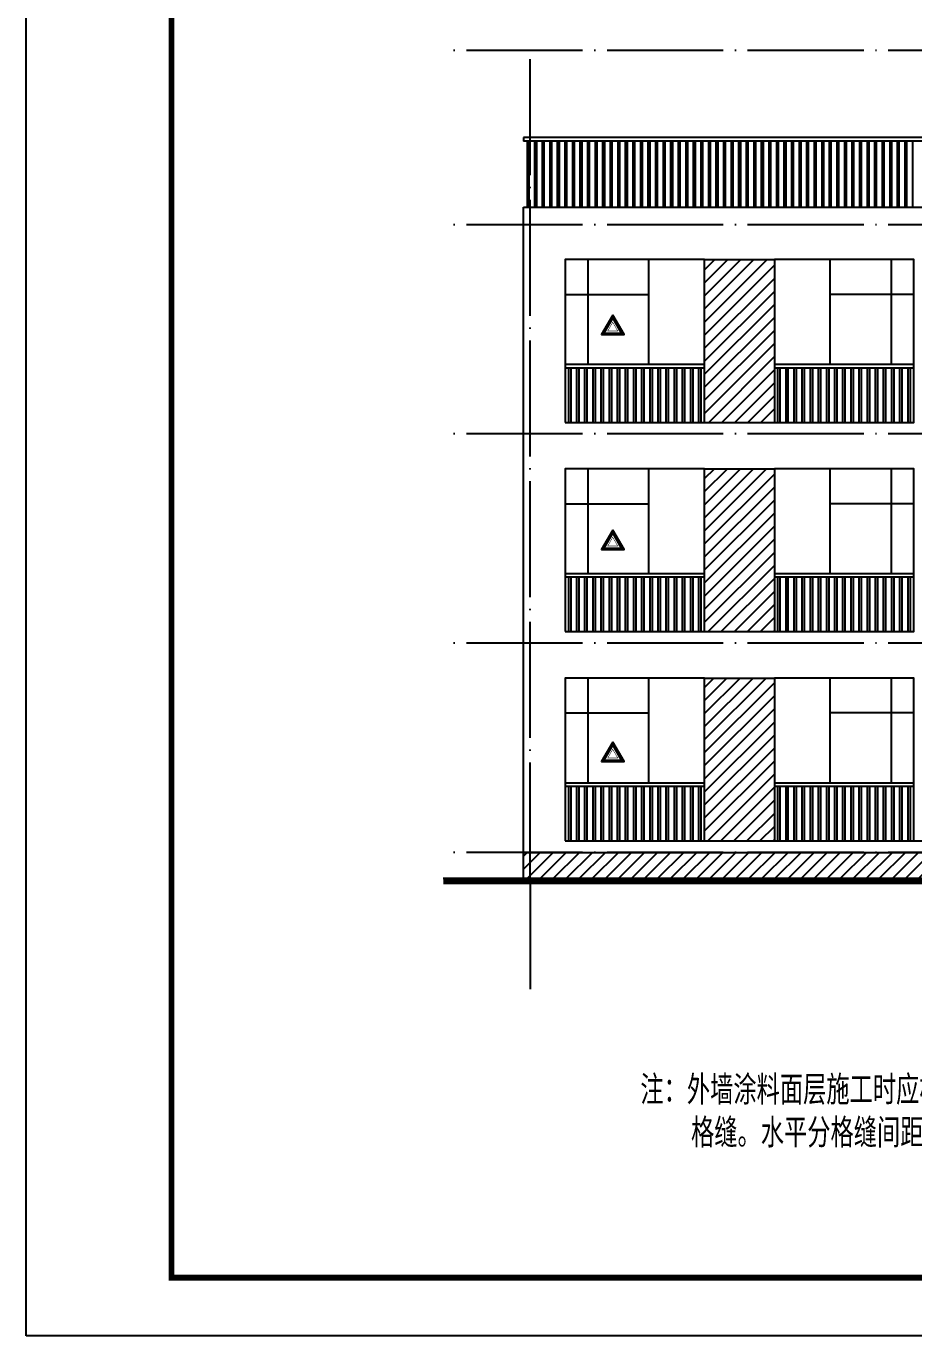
# Model space of a CAD drawing. Extents: x -695846 to 822170, y -413475 to 397179.
# Drawn here: x 335420 to 350696, y -67509 to -44976 of the extents above; entities that cross this region are included whole.
import ezdxf

# ---------------------------------------------------------------- set-up
doc = ezdxf.new("R2010")
doc.units = 0
doc.header["$LTSCALE"] = 1000
doc.header["$MEASUREMENT"] = 0
doc.linetypes.add('DOTE', pattern=[2.42, 2, -0.2, 0.02, -0.2])
for name, color, linetype in [('A-立面阳台栏杆', 157, 'Continuous'), ('AXIS', 3, 'Continuous'), ('BALCONY', 6, 'Continuous'), ('DOTE', 1, 'DOTE'), ('T-图框-175', 175, 'Continuous'), ('WINDOW', 4, 'Continuous')]:
    doc.layers.add(name, color=color, linetype=linetype)
doc.styles.add('_HZTXT', font='txt.shx', dxfattribs={"width": 0.8, "bigfont": 'HZTXT.shx'})
pattern_1 = [(45, (-271122.94, -298971.56), (-112.2532, 112.2532), [])]

# ---------------------------------------------------------------- blocks, each defined once
blk = doc.blocks.new('A$C41DF7C9F')
h = blk.add_hatch(color=1)
h.paths.add_polyline_path([(779, 1350), (0, 0), (1559, 0)])
h.paths.add_polyline_path([(779, 1150), (1386, 100), (173, 100)], flags=16)
at = {"color": 1}
for points in [[(779, 1350), (0, 0), (1559, 0)], [(779, 1150), (173, 100), (1386, 100)]]:
    blk.add_lwpolyline(points, close=True, dxfattribs=at)
at = {"color": 1, "const_width": 35}
blk.add_lwpolyline([(779, 850), (433, 250), (1126, 250)], close=True, dxfattribs=at)

msp = doc.modelspace()

# ---------------------------------------------------------------- hatches: boundary and pattern name
h = msp.add_hatch()
h.set_pattern_fill('ANSI31', color=8, scale=100)
h.set_pattern_definition(pattern_1)
h.paths.add_polyline_path([(348296, -48992), (347096, -48992), (347096, -51792), (348296, -51792)])
h = msp.add_hatch()
h.set_pattern_fill('ANSI31', color=8, scale=100)
h.set_pattern_definition(pattern_1)
h.paths.add_polyline_path([(347096, -55392), (348296, -55392), (348296, -52592), (347096, -52592)])
h = msp.add_hatch()
h.set_pattern_fill('ANSI31', color=8, scale=100)
h.set_pattern_definition(pattern_1)
h.paths.add_polyline_path([(348296, -56192), (347096, -56192), (347096, -58992), (348296, -58992)])
h = msp.add_hatch()
h.set_pattern_fill('ANSI31', color=8, scale=100)
h.set_pattern_definition([(45, (-173228.16, -298971.56), (-112.2532, 112.2532), [])])
h.paths.add_polyline_path([(372776, -59642), (372776, -59492), (373496, -59492), (373496, -59192), (343976, -59192), (343976, -59642)])

# ---------------------------------------------------------------- linework, layer by layer
for p, q in [((343976, -59642), (343976, -48092)), ((381296, -59642), (342596, -59642))]:
    msp.add_line(p, q)
at = {"color": 8}
for p, q in [((349946, -58992), (351896, -58992)), ((343976, -59192), (373496, -59192))]:
    msp.add_line(p, q, dxfattribs=at)
msp.add_lwpolyline([(343976, -48092), (379916, -48092)])
for points in [[(344696, -51792), (347096, -51792), (347096, -48992), (344696, -48992)], [(348296, -51792), (350696, -51792), (350696, -48992), (348296, -48992)], [(344696, -55392), (347096, -55392), (347096, -52592), (344696, -52592)], [(348296, -55392), (350696, -55392), (350696, -52592), (348296, -52592)], [(344696, -58992), (347096, -58992), (347096, -56192), (344696, -56192)], [(348296, -58992), (350696, -58992), (350696, -56192), (348296, -56192)]]:
    msp.add_lwpolyline(points, close=True)
for points in [[(347096, -48992), (348296, -48992)], [(347096, -51792), (348296, -51792)], [(347096, -52592), (348296, -52592)], [(347096, -55392), (348296, -55392)], [(347096, -56192), (348296, -56192)], [(347096, -58992), (348296, -58992)]]:
    msp.add_lwpolyline(points, dxfattribs=at)
at = {"const_width": 100}
msp.add_lwpolyline([(381296, -59692), (342596, -59692)], dxfattribs=at)
at = {"layer": 'A-立面阳台栏杆'}
for p, q in [((343976, -46892), (343976, -46952)), ((344696, -50792), (347096, -50792)), ((344696, -50852), (347096, -50852)), ((348296, -50792), (350696, -50792)), ((348296, -50852), (350696, -50852)), ((344696, -54392), (347096, -54392)), ((344696, -54452), (347096, -54452)), ((348296, -54392), (350696, -54392)), ((348296, -54452), (350696, -54452)), ((344696, -57992), (347096, -57992)), ((344696, -58052), (347096, -58052)), ((348296, -57992), (350696, -57992)), ((348296, -58052), (350696, -58052))]:
    msp.add_line(p, q, dxfattribs=at)
for points in [[(379916, -46892), (343976, -46892)], [(379916, -46952), (343976, -46952)], [(344046, -48092), (344046, -46952)], [(344076, -48092), (344076, -46952)], [(344176, -48092), (344176, -46952)], [(344206, -48092), (344206, -46952)], [(344306, -48092), (344306, -46952)], [(344336, -48092), (344336, -46952)], [(344436, -48092), (344436, -46952)], [(344466, -48092), (344466, -46952)], [(344566, -48092), (344566, -46952)], [(344596, -48092), (344596, -46952)], [(344696, -48092), (344696, -46952)], [(344726, -48092), (344726, -46952)], [(344826, -48092), (344826, -46952)], [(344856, -48092), (344856, -46952)], [(344956, -48092), (344956, -46952)], [(344986, -48092), (344986, -46952)], [(345086, -48092), (345086, -46952)], [(345116, -48092), (345116, -46952)], [(345216, -48092), (345216, -46952)], [(345246, -48092), (345246, -46952)], [(345346, -48092), (345346, -46952)], [(345376, -48092), (345376, -46952)], [(345476, -48092), (345476, -46952)], [(345506, -48092), (345506, -46952)], [(345606, -48092), (345606, -46952)], [(345636, -48092), (345636, -46952)], [(345736, -48092), (345736, -46952)], [(345766, -48092), (345766, -46952)], [(345866, -48092), (345866, -46952)], [(345896, -48092), (345896, -46952)], [(345996, -48092), (345996, -46952)], [(346026, -48092), (346026, -46952)], [(346126, -48092), (346126, -46952)], [(346156, -48092), (346156, -46952)], [(346256, -48092), (346256, -46952)], [(346286, -48092), (346286, -46952)], [(346386, -48092), (346386, -46952)], [(346416, -48092), (346416, -46952)], [(346516, -48092), (346516, -46952)], [(346546, -48092), (346546, -46952)], [(346646, -48092), (346646, -46952)], [(346676, -48092), (346676, -46952)], [(346776, -48092), (346776, -46952)], [(346806, -48092), (346806, -46952)], [(346906, -48092), (346906, -46952)], [(346936, -48092), (346936, -46952)], [(347036, -48092), (347036, -46952)], [(347066, -48092), (347066, -46952)], [(347166, -48092), (347166, -46952)], [(347196, -48092), (347196, -46952)], [(347296, -48092), (347296, -46952)], [(347326, -48092), (347326, -46952)], [(347426, -48092), (347426, -46952)], [(347456, -48092), (347456, -46952)], [(347556, -48092), (347556, -46952)], [(347586, -48092), (347586, -46952)], [(347686, -48092), (347686, -46952)], [(347716, -48092), (347716, -46952)], [(347816, -48092), (347816, -46952)], [(347846, -48092), (347846, -46952)], [(347946, -48092), (347946, -46952)], [(347976, -48092), (347976, -46952)], [(348076, -48092), (348076, -46952)], [(348106, -48092), (348106, -46952)], [(348206, -48092), (348206, -46952)], [(348236, -48092), (348236, -46952)], [(348336, -48092), (348336, -46952)], [(348366, -48092), (348366, -46952)], [(348466, -48092), (348466, -46952)], [(348496, -48092), (348496, -46952)], [(348596, -48092), (348596, -46952)], [(348626, -48092), (348626, -46952)], [(348726, -48092), (348726, -46952)], [(348756, -48092), (348756, -46952)], [(348856, -48092), (348856, -46952)], [(348886, -48092), (348886, -46952)], [(348986, -48092), (348986, -46952)], [(349016, -48092), (349016, -46952)], [(349116, -48092), (349116, -46952)], [(349146, -48092), (349146, -46952)], [(349246, -48092), (349246, -46952)], [(349276, -48092), (349276, -46952)], [(349376, -48092), (349376, -46952)], [(349406, -48092), (349406, -46952)], [(349506, -48092), (349506, -46952)], [(349536, -48092), (349536, -46952)], [(349636, -48092), (349636, -46952)], [(349666, -48092), (349666, -46952)], [(349766, -48092), (349766, -46952)], [(349796, -48092), (349796, -46952)], [(349896, -48092), (349896, -46952)], [(349926, -48092), (349926, -46952)], [(350026, -48092), (350026, -46952)], [(350056, -48092), (350056, -46952)], [(350156, -48092), (350156, -46952)], [(350186, -48092), (350186, -46952)], [(350286, -48092), (350286, -46952)], [(350316, -48092), (350316, -46952)], [(350416, -48092), (350416, -46952)], [(350446, -48092), (350446, -46952)], [(350546, -48092), (350546, -46952)], [(350576, -48092), (350576, -46952)], [(350676, -48092), (350676, -46952)], [(344756, -51792), (344756, -50852)], [(344796, -51792), (344796, -50852)], [(344896, -51792), (344896, -50852)], [(344936, -51792), (344936, -50852)], [(345036, -51792), (345036, -50852)], [(345076, -51792), (345076, -50852)], [(345176, -51792), (345176, -50852)], [(345216, -51792), (345216, -50852)], [(345316, -51792), (345316, -50852)], [(345356, -51792), (345356, -50852)], [(345456, -51792), (345456, -50852)], [(345496, -51792), (345496, -50852)], [(345596, -51792), (345596, -50852)], [(345636, -51792), (345636, -50852)], [(345736, -51792), (345736, -50852)], [(345776, -51792), (345776, -50852)], [(345876, -51792), (345876, -50852)], [(345916, -51792), (345916, -50852)], [(346016, -51792), (346016, -50852)], [(346056, -51792), (346056, -50852)], [(346156, -51792), (346156, -50852)], [(346196, -51792), (346196, -50852)], [(346296, -51792), (346296, -50852)], [(346336, -51792), (346336, -50852)], [(346436, -51792), (346436, -50852)], [(346476, -51792), (346476, -50852)], [(346576, -51792), (346576, -50852)], [(346616, -51792), (346616, -50852)], [(346716, -51792), (346716, -50852)], [(346756, -51792), (346756, -50852)], [(346856, -51792), (346856, -50852)], [(346896, -51792), (346896, -50852)], [(346996, -51792), (346996, -50852)], [(347036, -51792), (347036, -50852)], [(348356, -51792), (348356, -50852)], [(348396, -51792), (348396, -50852)], [(348496, -51792), (348496, -50852)], [(348536, -51792), (348536, -50852)], [(348636, -51792), (348636, -50852)], [(348676, -51792), (348676, -50852)], [(348776, -51792), (348776, -50852)], [(348816, -51792), (348816, -50852)], [(348916, -51792), (348916, -50852)], [(348956, -51792), (348956, -50852)], [(349056, -51792), (349056, -50852)], [(349096, -51792), (349096, -50852)], [(349196, -51792), (349196, -50852)], [(349236, -51792), (349236, -50852)], [(349336, -51792), (349336, -50852)], [(349376, -51792), (349376, -50852)], [(349476, -51792), (349476, -50852)], [(349516, -51792), (349516, -50852)], [(349616, -51792), (349616, -50852)], [(349656, -51792), (349656, -50852)], [(349756, -51792), (349756, -50852)], [(349796, -51792), (349796, -50852)], [(349896, -51792), (349896, -50852)], [(349936, -51792), (349936, -50852)], [(350036, -51792), (350036, -50852)], [(350076, -51792), (350076, -50852)], [(350176, -51792), (350176, -50852)], [(350216, -51792), (350216, -50852)], [(350316, -51792), (350316, -50852)], [(350356, -51792), (350356, -50852)], [(350456, -51792), (350456, -50852)], [(350496, -51792), (350496, -50852)], [(350596, -51792), (350596, -50852)], [(350636, -51792), (350636, -50852)], [(344756, -55392), (344756, -54452)], [(344796, -55392), (344796, -54452)], [(344896, -55392), (344896, -54452)], [(344936, -55392), (344936, -54452)], [(345036, -55392), (345036, -54452)], [(345076, -55392), (345076, -54452)], [(345176, -55392), (345176, -54452)], [(345216, -55392), (345216, -54452)], [(345316, -55392), (345316, -54452)], [(345356, -55392), (345356, -54452)], [(345456, -55392), (345456, -54452)], [(345496, -55392), (345496, -54452)], [(345596, -55392), (345596, -54452)], [(345636, -55392), (345636, -54452)], [(345736, -55392), (345736, -54452)], [(345776, -55392), (345776, -54452)], [(345876, -55392), (345876, -54452)], [(345916, -55392), (345916, -54452)], [(346016, -55392), (346016, -54452)], [(346056, -55392), (346056, -54452)], [(346156, -55392), (346156, -54452)], [(346196, -55392), (346196, -54452)], [(346296, -55392), (346296, -54452)], [(346336, -55392), (346336, -54452)], [(346436, -55392), (346436, -54452)], [(346476, -55392), (346476, -54452)], [(346576, -55392), (346576, -54452)], [(346616, -55392), (346616, -54452)], [(346716, -55392), (346716, -54452)], [(346756, -55392), (346756, -54452)], [(346856, -55392), (346856, -54452)], [(346896, -55392), (346896, -54452)], [(346996, -55392), (346996, -54452)], [(347036, -55392), (347036, -54452)], [(348356, -55392), (348356, -54452)], [(348396, -55392), (348396, -54452)], [(348496, -55392), (348496, -54452)], [(348536, -55392), (348536, -54452)], [(348636, -55392), (348636, -54452)], [(348676, -55392), (348676, -54452)], [(348776, -55392), (348776, -54452)], [(348816, -55392), (348816, -54452)], [(348916, -55392), (348916, -54452)], [(348956, -55392), (348956, -54452)], [(349056, -55392), (349056, -54452)], [(349096, -55392), (349096, -54452)], [(349196, -55392), (349196, -54452)], [(349236, -55392), (349236, -54452)], [(349336, -55392), (349336, -54452)], [(349376, -55392), (349376, -54452)], [(349476, -55392), (349476, -54452)], [(349516, -55392), (349516, -54452)], [(349616, -55392), (349616, -54452)], [(349656, -55392), (349656, -54452)], [(349756, -55392), (349756, -54452)], [(349796, -55392), (349796, -54452)], [(349896, -55392), (349896, -54452)], [(349936, -55392), (349936, -54452)], [(350036, -55392), (350036, -54452)], [(350076, -55392), (350076, -54452)], [(350176, -55392), (350176, -54452)], [(350216, -55392), (350216, -54452)], [(350316, -55392), (350316, -54452)], [(350356, -55392), (350356, -54452)], [(350456, -55392), (350456, -54452)], [(350496, -55392), (350496, -54452)], [(350596, -55392), (350596, -54452)], [(350636, -55392), (350636, -54452)], [(344756, -58992), (344756, -58052)], [(344796, -58992), (344796, -58052)], [(344896, -58992), (344896, -58052)], [(344936, -58992), (344936, -58052)], [(345036, -58992), (345036, -58052)], [(345076, -58992), (345076, -58052)], [(345176, -58992), (345176, -58052)], [(345216, -58992), (345216, -58052)], [(345316, -58992), (345316, -58052)], [(345356, -58992), (345356, -58052)], [(345456, -58992), (345456, -58052)], [(345496, -58992), (345496, -58052)], [(345596, -58992), (345596, -58052)], [(345636, -58992), (345636, -58052)], [(345736, -58992), (345736, -58052)], [(345776, -58992), (345776, -58052)], [(345876, -58992), (345876, -58052)], [(345916, -58992), (345916, -58052)], [(346016, -58992), (346016, -58052)], [(346056, -58992), (346056, -58052)], [(346156, -58992), (346156, -58052)], [(346196, -58992), (346196, -58052)], [(346296, -58992), (346296, -58052)], [(346336, -58992), (346336, -58052)], [(346436, -58992), (346436, -58052)], [(346476, -58992), (346476, -58052)], [(346576, -58992), (346576, -58052)], [(346616, -58992), (346616, -58052)], [(346716, -58992), (346716, -58052)], [(346756, -58992), (346756, -58052)], [(346856, -58992), (346856, -58052)], [(346896, -58992), (346896, -58052)], [(346996, -58992), (346996, -58052)], [(347036, -58992), (347036, -58052)], [(348356, -58992), (348356, -58052)], [(348396, -58992), (348396, -58052)], [(348496, -58992), (348496, -58052)], [(348536, -58992), (348536, -58052)], [(348636, -58992), (348636, -58052)], [(348676, -58992), (348676, -58052)], [(348776, -58992), (348776, -58052)], [(348816, -58992), (348816, -58052)], [(348916, -58992), (348916, -58052)], [(348956, -58992), (348956, -58052)], [(349056, -58992), (349056, -58052)], [(349096, -58992), (349096, -58052)], [(349196, -58992), (349196, -58052)], [(349236, -58992), (349236, -58052)], [(349336, -58992), (349336, -58052)], [(349376, -58992), (349376, -58052)], [(349476, -58992), (349476, -58052)], [(349516, -58992), (349516, -58052)], [(349616, -58992), (349616, -58052)], [(349656, -58992), (349656, -58052)], [(349756, -58992), (349756, -58052)], [(349796, -58992), (349796, -58052)], [(349896, -58992), (349896, -58052)], [(349936, -58992), (349936, -58052)], [(350036, -58992), (350036, -58052)], [(350076, -58992), (350076, -58052)], [(350176, -58992), (350176, -58052)], [(350216, -58992), (350216, -58052)], [(350316, -58992), (350316, -58052)], [(350356, -58992), (350356, -58052)], [(350456, -58992), (350456, -58052)], [(350496, -58992), (350496, -58052)], [(350596, -58992), (350596, -58052)], [(350636, -58992), (350636, -58052)]]:
    msp.add_lwpolyline(points, dxfattribs=at)
at = {"layer": 'AXIS'}
msp.add_line((344096, -59642), (344096, -61542), dxfattribs=at)
at = {"layer": 'DOTE'}
for p, q in [((381296, -45392), (342596, -45392)), ((344096, -59642), (344096, -45392)), ((381296, -48392), (342596, -48392)), ((381296, -51992), (342596, -51992)), ((381296, -55592), (342596, -55592)), ((381296, -59192), (342596, -59192))]:
    msp.add_line(p, q, dxfattribs=at)
at = {"layer": 'T-图框-175'}
msp.add_lwpolyline([(335420, -67509), (335420, -25509), (394820, -25509), (394820, -67509)], close=True, dxfattribs=at)
at = {"layer": 'T-图框-175', "const_width": 100}
msp.add_lwpolyline([(337920, -66509), (393820, -66509), (393820, -26509), (337920, -26509)], close=True, dxfattribs=at)
at = {"layer": 'WINDOW', "color": 8}
for points in [[(345086, -48992), (345086, -50792)], [(346136, -50792), (346136, -48992), (346136, -48992)], [(349256, -50792), (349256, -48992), (349256, -48992)], [(350306, -48992), (350306, -50792)], [(344696, -49592), (346136, -49592)], [(350696, -49592), (349256, -49592)], [(345086, -52592), (345086, -54392)], [(346136, -54392), (346136, -52592), (346136, -52592)], [(349256, -54392), (349256, -52592), (349256, -52592)], [(350306, -52592), (350306, -54392)], [(344696, -53192), (346136, -53192)], [(350696, -53192), (349256, -53192)], [(345086, -56192), (345086, -57992)], [(346136, -57992), (346136, -56192), (346136, -56192)], [(349256, -57992), (349256, -56192), (349256, -56192)], [(350306, -56192), (350306, -57992)], [(344696, -56792), (346136, -56792)], [(350696, -56792), (349256, -56792)]]:
    msp.add_lwpolyline(points, dxfattribs=at)

# ---------------------------------------------------------------- block references
at = {"xscale": 0.25, "yscale": 0.25, "zscale": 0.25}
for p in [(345319, -50283), (345319, -53982), (345319, -57630)]:
    msp.add_blockref('A$C41DF7C9F', p, dxfattribs=at)

# ---------------------------------------------------------------- texts
at = {"layer": 'BALCONY', "color": 3, "style": '_HZTXT', "width": 0.8}
for s, p in [('注：外墙涂料面层施工时应根据立面分格效果要求，合理留设外墙分', (345990, -63530)), ('格缝。水平分格缝间距不宜超过1~1.5m、宜设置在门窗洞口边。', (346862, -64269))]:
    msp.add_text(s, height=500, dxfattribs=at).set_placement(p)

doc.saveas('drawing.dxf')
